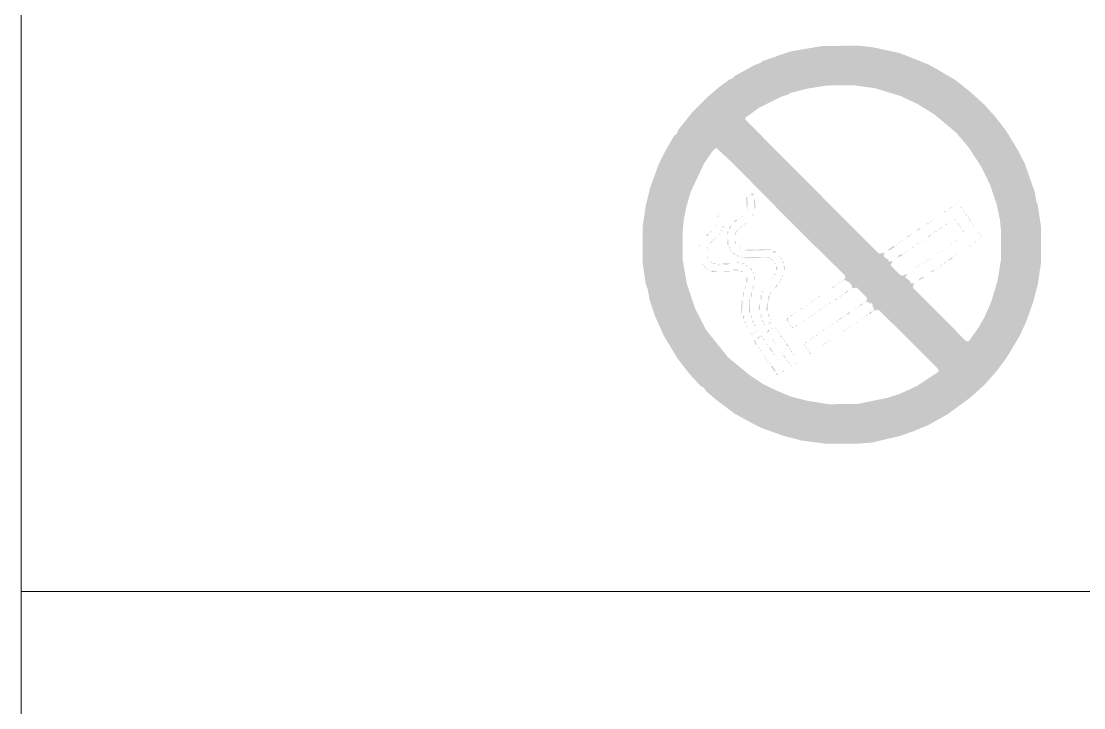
# Model space of a CAD drawing. Header units: metres. Extents: x -2 to 241, y -44 to 80.
# Drawn here: x 34 to 35.682, y 2.516 to 3.603 of the extents above; entities that cross this region are included whole.
import ezdxf

# ---------------------------------------------------------------- set-up
doc = ezdxf.new("R2010")
doc.units = ezdxf.units.M
doc.header["$LTSCALE"] = 0.1
doc.layers.add('LEGENDA', color=7, linetype='Continuous', lineweight=13)
doc.layers.add('SINAL_DEMAIS', color=30, linetype='Continuous', lineweight=25)

# ---------------------------------------------------------------- blocks, each defined once
blk = doc.blocks.new('PICTO_P-1')
at = {"true_color": 0xd42c14}
h = blk.add_hatch(color=7, dxfattribs=at)
h.dxf.hatch_style = 1
h.paths.add_polyline_path([(-0.0459, 0.448), (0.0369, 0.4486), (0.0685, 0.445), (0.1291, 0.4319), (0.1937, 0.4062), (0.2091, 0.3979), (0.256, 0.3702), (0.2885, 0.3442), (0.3202, 0.3154), (0.3445, 0.2885), (0.3691, 0.2569), (0.3955, 0.2134), (0.4118, 0.1818), (0.434, 0.1186), (0.4375, 0.0975), (0.4408, 0.0896), (0.4484, 0.0395), (0.4482, -0.0435), (0.4412, -0.0909), (0.4309, -0.1304), (0.4155, -0.1739), (0.4005, -0.2069), (0.3697, -0.2582), (0.3469, -0.2885), (0.32, -0.3188), (0.2885, -0.3472), (0.2373, -0.3847), (0.1937, -0.4091), (0.1607, -0.4228), (0.1304, -0.4336), (0.0672, -0.4485), (0.0343, -0.4513), (-0.0395, -0.4512), (-0.0922, -0.4442), (-0.1331, -0.4337), (-0.1818, -0.4164), (-0.2069, -0.4038), (-0.2442, -0.3834), (-0.2846, -0.3532), (-0.3093, -0.332), (-0.3136, -0.3249), (-0.3215, -0.3205), (-0.3451, -0.2951), (-0.3737, -0.2582), (-0.4045, -0.2067), (-0.4234, -0.1647), (-0.4353, -0.1304), (-0.4415, -0.0988), (-0.4452, -0.0909), (-0.452, -0.0435), (-0.4525, 0.0382), (-0.4449, 0.0883), (-0.4348, 0.1289), (-0.4155, 0.1818), (-0.3993, 0.2134), (-0.381, 0.2451), (-0.3755, 0.249), (-0.3718, 0.2582), (-0.3412, 0.2967), (-0.3083, 0.3302), (-0.2767, 0.3571), (-0.2556, 0.3723), (-0.249, 0.3747), (-0.2437, 0.3803), (-0.1999, 0.4045), (-0.1858, 0.4099), (-0.1818, 0.4135), (-0.1186, 0.4355)])
h.paths.add_polyline_path([(-0.2859, 0.2175), (-0.2949, 0.2095), (-0.3136, 0.1818), (-0.3433, 0.1186), (-0.3527, 0.087), (-0.3592, 0.0553), (-0.3621, 0.0264), (-0.3619, -0.0343), (-0.3523, -0.0896), (-0.3333, -0.1462), (-0.3092, -0.1937), (-0.2584, -0.2569), (-0.2083, -0.2978), (-0.1805, -0.3161), (-0.1515, -0.3304), (-0.1173, -0.3447), (-0.0804, -0.3542), (-0.0316, -0.3621), (0.0343, -0.3614), (0.1028, -0.3472), (0.1304, -0.3381), (0.1686, -0.3204), (0.2161, -0.289), (0.217, -0.2859), (0.2144, -0.2806), (0.083, -0.1501), (0.0777, -0.1483), (0.0693, -0.1515), (0.0713, -0.1449), (0.0683, -0.1423), (0.0672, -0.1344), (0.0619, -0.1339), (0.0553, -0.1295), (0.0504, -0.1318), (0.054, -0.1278), (0.0548, -0.1212), (0.0316, -0.0983), (0.0211, -0.1004), (0.0215, -0.0949), (0.0153, -0.087), (0.0031, -0.0804), (0.0058, -0.0764), (0.0053, -0.071), (-0.0992, 0.0316), (-0.2486, 0.1831)], flags=16)
h.paths.add_polyline_path([(-0.0369, 0.3585), (-0.0791, 0.3517), (-0.1186, 0.3416), (-0.1225, 0.3384), (-0.1383, 0.3334), (-0.1889, 0.3083), (-0.2199, 0.2859), (-0.2204, 0.2819), (0.0743, -0.0145), (0.083, -0.0217), (0.0949, -0.019), (0.0922, -0.0264), (0.0988, -0.0335), (0.1034, -0.0343), (0.1041, -0.0396), (0.113, -0.0382), (0.1082, -0.0474), (0.127, -0.0672), (0.1344, -0.0719), (0.1466, -0.0672), (0.1411, -0.0751), (0.1517, -0.083), (0.1542, -0.0886), (0.1625, -0.0883), (0.1586, -0.0949), (0.159, -0.0988), (0.2793, -0.2197), (0.2846, -0.2202), (0.3083, -0.1871), (0.3215, -0.1633), (0.3363, -0.1291), (0.3504, -0.0817), (0.3581, -0.0343), (0.3583, 0.029), (0.3554, 0.0553), (0.3483, 0.0896), (0.3331, 0.1344), (0.3132, 0.1752), (0.2847, 0.2187), (0.2569, 0.2516), (0.2069, 0.2937), (0.1686, 0.3171), (0.1304, 0.335), (0.0738, 0.3524), (0.025, 0.3592)], flags=16)
h.paths.add_polyline_path([(-0.2277, -0.0132), (-0.1647, -0.0116), (-0.1616, -0.0132), (-0.2121, -0.0148)])
h.paths.add_polyline_path([(-0.2301, -0.0303), (-0.1871, -0.0291), (-0.1822, -0.0303), (-0.2148, -0.032)])
h.paths.add_polyline_path([(-0.2281, -0.1238), (-0.2263, -0.1318), (-0.2279, -0.157), (-0.2295, -0.1528)])
h.paths.add_polyline_path([(-0.2109, -0.1238), (-0.2092, -0.1238), (-0.2095, -0.1572), (-0.2117, -0.1528)])
h.paths.add_polyline_path([(-0.2161, 0.108), (-0.2147, 0.0909), (-0.2161, 0.0749), (-0.2182, 0.1054)])
h.paths.add_polyline_path([(-0.1992, 0.1041), (-0.197, 0.087), (-0.1989, 0.0755), (-0.2005, 0.0988)])
h.paths.add_polyline_path([(-0.1703, -0.1318), (-0.1696, -0.1331), (-0.17, -0.153), (-0.1726, -0.1476)])
h.paths.add_polyline_path([(-0.2707, -0.0435), (-0.2569, -0.0432), (-0.2533, -0.0435), (-0.2609, -0.0466), (-0.2714, -0.0456)])
h.paths.add_polyline_path([(0.115, -0.004), (0.118, -0.0053), (0.1133, -0.0092), (0.1067, -0.0133), (0.1022, -0.0132)])
h.paths.add_polyline_path([(-0.1629, -0.2754), (-0.1591, -0.2754), (-0.1521, -0.2859), (-0.1528, -0.2893)])
h.paths.add_polyline_path([(-0.298, 0.0053), (-0.2825, 0.0171), (-0.2951, 0.0062), (-0.3017, -0.0025)])
h.paths.add_polyline_path([(-0.2703, -0.0632), (-0.2622, -0.0605), (-0.2526, -0.0619)])
h.paths.add_polyline_path([(-0.2391, -0.0567), (-0.2338, -0.0593), (-0.2486, -0.0593), (-0.2464, -0.0569)])
h.paths.add_polyline_path([(-0.1247, -0.166), (-0.1217, -0.166), (-0.1247, -0.1713), (-0.1199, -0.1804), (-0.1269, -0.1713)])
h.paths.add_polyline_path([(-0.1889, -0.1344), (-0.1869, -0.1423), (-0.1884, -0.1508), (-0.1898, -0.1449)])
h.paths.add_polyline_path([(-0.2598, 0.0119), (-0.2584, 0.0079), (-0.2582, -0.0039), (-0.2611, 0)])
h.paths.add_polyline_path([(0.1269, -0.025), (0.1375, -0.0224), (0.1304, -0.0282), (0.1259, -0.029)])
h.paths.add_polyline_path([(-0.1799, -0.0303), (-0.166, -0.0295), (-0.1641, -0.0316)])
h.paths.add_polyline_path([(-0.1856, -0.1146), (-0.1838, -0.1146), (-0.1833, -0.1186), (-0.1839, -0.1265), (-0.1858, -0.1273)])
h.paths.add_polyline_path([(0.1815, -0.0738), (0.1836, -0.0751), (0.171, -0.083), (0.1742, -0.0777)])
h.paths.add_polyline_path([(-0.2971, -0.0606), (-0.2938, -0.0603), (-0.2801, -0.0632), (-0.2964, -0.0634)])
h.paths.add_polyline_path([(-0.2176, -0.0738), (-0.2151, -0.0777), (-0.2161, -0.0887), (-0.2174, -0.0881)])
h.paths.add_polyline_path([(-0.1679, -0.1173), (-0.166, -0.1162), (-0.1657, -0.1225), (-0.1686, -0.1298)])
h.paths.add_polyline_path([(-0.2012, -0.2174), (-0.1989, -0.2173), (-0.1924, -0.2308), (-0.1976, -0.2251)])
h.paths.add_polyline_path([(0.2418, 0.0817), (0.2525, 0.087), (0.2383, 0.0777)])
h.paths.add_polyline_path([(-0.1681, -0.2306), (-0.1581, -0.2423), (-0.1581, -0.2447), (-0.1634, -0.2398)])
h.paths.add_polyline_path([(0.0098, -0.1054), (0.0134, -0.1054), (0.0081, -0.1107), (0.004, -0.1115)])
h.paths.add_polyline_path([(-0.2062, -0.108), (-0.2053, -0.1173), (-0.2069, -0.1208), (-0.2079, -0.112)])
h.paths.add_polyline_path([(-0.1331, -0.0487), (-0.1304, -0.052), (-0.1318, -0.061), (-0.1329, -0.058)])
h.paths.add_polyline_path([(-0.1505, -0.0514), (-0.1489, -0.051), (-0.1476, -0.0553), (-0.1502, -0.0624)])
h.paths.add_polyline_path([(-0.2374, 0.0329), (-0.2369, 0.0303), (-0.2406, 0.0264), (-0.2424, 0.0195), (-0.2436, 0.0237)])
h.paths.add_polyline_path([(-0.171, -0.1818), (-0.1617, -0.1752), (-0.1624, -0.1779)])
h.paths.add_polyline_path([(0.0443, -0.1344), (0.048, -0.1344), (0.0381, -0.141), (0.0387, -0.1383)])
h.paths.add_polyline_path([(-0.2253, -0.108), (-0.2234, -0.108), (-0.224, -0.1191), (-0.2254, -0.1186)])
h.paths.add_polyline_path([(-0.2569, 0.0382), (-0.2509, 0.0435), (-0.2556, 0.0334)])
h.paths.add_polyline_path([(0.0637, -0.1528), (0.068, -0.1528), (0.0615, -0.1581), (0.058, -0.1584)])
h.paths.add_polyline_path([(-0.2246, -0.1607), (-0.2221, -0.1634), (-0.224, -0.1695), (-0.2255, -0.1673)])
h.paths.add_polyline_path([(-0.0025, -0.166), (0.0012, -0.166), (-0.0092, -0.1722), (-0.0081, -0.17)])
h.paths.add_polyline_path([(-0.2093, 0.1133), (-0.2024, 0.1146), (-0.2016, 0.109)])
h.paths.add_polyline_path([(-0.241, 0.0553), (-0.2379, 0.054), (-0.2451, 0.0491), (-0.2453, 0.0514)])
h.paths.add_polyline_path([(-0.1584, -0.0158), (-0.1536, -0.0158), (-0.1495, -0.0198), (-0.1568, -0.0183)])
h.paths.add_polyline_path([(-0.1477, -0.0909), (-0.1456, -0.0909), (-0.1502, -0.0979), (-0.1536, -0.0988)])
h.paths.add_polyline_path([(-0.3046, 0.0237), (-0.3023, 0.0237), (-0.3055, 0.0184), (-0.3096, 0.0179)])
h.paths.add_polyline_path([(-0.1285, -0.224), (-0.1225, -0.2292), (-0.1225, -0.2332), (-0.1281, -0.2266)])
h.paths.add_polyline_path([(0.2467, -0.0303), (0.2499, -0.0303), (0.2429, -0.0356), (0.2391, -0.0356)])
h.paths.add_polyline_path([(-0.0192, -0.1265), (-0.01, -0.1212), (-0.0151, -0.1265)])
h.paths.add_polyline_path([(-0.1859, -0.1594), (-0.1845, -0.1589), (-0.1834, -0.1634), (-0.1845, -0.1678)])
h.paths.add_polyline_path([(-0.2504, -0.0171), (-0.2427, -0.0224), (-0.2424, -0.0241), (-0.2456, -0.0237)])
h.paths.add_polyline_path([(0.173, 0.0356), (0.1767, 0.0356), (0.1673, 0.0298), (0.1678, 0.0316)])
h.paths.add_polyline_path([(0.0146, -0.1542), (0.0184, -0.1542), (0.0119, -0.1595), (0.0086, -0.1594)])
h.paths.add_polyline_path([(-0.2213, -0.1033), (-0.22, -0.0936), (-0.219, -0.0975)])
h.paths.add_polyline_path([(-0.119, -0.1621), (-0.1104, -0.1581), (-0.1186, -0.1643)])
h.paths.add_polyline_path([(0.2552, 0.0079), (0.2588, 0.0079), (0.2486, 0.0026), (0.253, 0.0054)])
h.paths.add_polyline_path([(0.198, 0.0211), (0.2009, 0.0211), (0.1944, 0.0158), (0.1911, 0.0158)])
h.paths.add_polyline_path([(-0.0407, -0.224), (-0.0313, -0.22), (-0.0408, -0.2257)])
h.paths.add_polyline_path([(-0.2227, 0.0454), (-0.2138, 0.0487), (-0.2239, 0.0435)])
h.paths.add_polyline_path([(-0.1669, -0.1937), (-0.1648, -0.195), (-0.17, -0.2005), (-0.17, -0.1968)])
h.paths.add_polyline_path([(-0.1344, -0.2503), (-0.1291, -0.255), (-0.1291, -0.2578), (-0.134, -0.253)])
h.paths.add_polyline_path([(0.1499, 0.0198), (0.1537, 0.0198), (0.1449, 0.0145), (0.1449, 0.0158)])
h.paths.add_polyline_path([(0.2052, -0.058), (0.2081, -0.058), (0.2024, -0.0632), (0.1991, -0.0632)])
h.paths.add_polyline_path([(-0.0436, -0.1937), (-0.0405, -0.1937), (-0.0495, -0.1989), (-0.0457, -0.1963)])
h.paths.add_polyline_path([(-0.1903, -0.2095), (-0.1875, -0.2095), (-0.1884, -0.2119), (-0.1957, -0.2148)])
h.paths.add_polyline_path([(-0.203, -0.0949), (-0.2012, -0.0949), (-0.2029, -0.1033), (-0.2038, -0.0988)])
h.paths.add_polyline_path([(0.2321, 0.0751), (0.2358, 0.0751), (0.226, 0.0698), (0.2292, 0.072)])
h.paths.add_polyline_path([(-0.1676, -0.1568), (-0.1659, -0.1581), (-0.166, -0.1641), (-0.1679, -0.1634)])
h.paths.add_polyline_path([(-0.0885, -0.1726), (-0.0798, -0.1686), (-0.089, -0.1739)])
h.paths.add_polyline_path([(-0.0661, -0.1265), (-0.0582, -0.1225), (-0.0666, -0.1278)])
h.paths.add_polyline_path([(-0.2425, 0.0079), (-0.2411, 0.0058), (-0.2411, -0.0001), (-0.2434, 0.0026)])
h.paths.add_polyline_path([(-0.2944, -0.0435), (-0.2885, -0.0434), (-0.2862, -0.0448), (-0.2925, -0.0456)])
h.paths.add_polyline_path([(-0.0195, -0.0949), (-0.0163, -0.0949), (-0.0243, -0.1001), (-0.0241, -0.0988)])
h.paths.add_polyline_path([(-0.2603, 0.029), (-0.2585, 0.0277), (-0.2596, 0.0213), (-0.2611, 0.025)])
h.paths.add_polyline_path([(-0.2113, -0.0527), (-0.2055, -0.0569), (-0.2042, -0.0611), (-0.2055, -0.0602)])
h.paths.add_polyline_path([(-0.1999, -0.0725), (-0.1979, -0.0725), (-0.1989, -0.0851)])
h.paths.add_polyline_path([(-0.21, -0.1989), (-0.2069, -0.2033), (-0.2032, -0.2042), (-0.2041, -0.2055), (-0.2095, -0.2025)])
h.paths.add_polyline_path([(-0.0956, -0.1462), (-0.088, -0.1436), (-0.0962, -0.148)])
h.paths.add_polyline_path([(-0.3008, 0.0264), (-0.2946, 0.0316), (-0.2978, 0.0267)])
h.paths.add_polyline_path([(-0.1503, -0.2912), (-0.1459, -0.2951), (-0.1474, -0.2964), (-0.1503, -0.2951)])
h.paths.add_polyline_path([(-0.2279, -0.0435), (-0.2227, -0.0433), (-0.2214, -0.0448), (-0.2266, -0.0456)])
h.paths.add_polyline_path([(-0.1365, -0.0382), (-0.134, -0.0395), (-0.1344, -0.0448), (-0.1361, -0.0422)])
h.paths.add_polyline_path([(-0.1152, -0.1884), (-0.1133, -0.1875), (-0.1097, -0.1884), (-0.1133, -0.191)])
h.paths.add_polyline_path([(-0.231, -0.0606), (-0.2266, -0.0613), (-0.2256, -0.0632), (-0.2299, -0.0632)])
h.paths.add_polyline_path([(-0.2038, -0.1726), (-0.2016, -0.1728), (-0.2016, -0.1784), (-0.2034, -0.1765)])
h.paths.add_polyline_path([(-0.24, -0.0264), (-0.2358, -0.0254), (-0.234, -0.0277), (-0.2385, -0.0278)])
h.paths.add_polyline_path([(0.2344, 0.0461), (0.2376, 0.0461), (0.2332, 0.0427), (0.2323, 0.0435)])
h.paths.add_polyline_path([(-0.0567, -0.2043), (-0.0527, -0.2008), (-0.0516, -0.2016)])
h.paths.add_polyline_path([(-0.3071, -0.0092), (-0.3041, -0.0053), (-0.3057, -0.0107)])
h.paths.add_polyline_path([(-0.2072, -0.1607), (-0.2055, -0.1608), (-0.2055, -0.1668), (-0.2073, -0.166)])
h.paths.add_polyline_path([(-0.0247, -0.1818), (-0.0165, -0.1779), (-0.0251, -0.1831)])
h.paths.add_polyline_path([(0.1963, 0.0483), (0.1989, 0.0521), (0.2007, 0.0514)])
h.paths.add_polyline_path([(-0.1534, -0.0659), (-0.1518, -0.0685), (-0.1542, -0.0714), (-0.1542, -0.0672)])
h.paths.add_polyline_path([(-0.1818, -0.1713), (-0.1798, -0.1726), (-0.1792, -0.1768), (-0.1818, -0.1753)])
h.paths.add_polyline_path([(0.1337, 0.0079), (0.1408, 0.0119), (0.1331, 0.0066)])
h.paths.add_polyline_path([(-0.0753, -0.2451), (-0.0719, -0.2464), (-0.0734, -0.249), (-0.0751, -0.248)])
h.paths.add_polyline_path([(-0.2214, -0.1752), (-0.219, -0.1752), (-0.22, -0.1797), (-0.2213, -0.1788)])
h.paths.add_polyline_path([(-0.1107, -0.2734), (-0.108, -0.2695), (-0.1067, -0.2697)])
h.paths.add_polyline_path([(-0.1069, -0.1845), (-0.1041, -0.1834), (-0.1021, -0.1845), (-0.1054, -0.1864)])
h.paths.add_polyline_path([(-0.271, 0.0408), (-0.2687, 0.0408), (-0.2701, 0.0362), (-0.271, 0.0382)])
h.paths.add_polyline_path([(-0.2402, -0.0408), (-0.2345, -0.0399), (-0.2328, -0.0408), (-0.2372, -0.0422)])
h.paths.add_polyline_path([(-0.2003, -0.1818), (-0.1976, -0.1819), (-0.1976, -0.1857), (-0.1989, -0.1855)])
h.paths.add_polyline_path([(-0.1459, -0.2003), (-0.1436, -0.1999), (-0.1419, -0.2029), (-0.1446, -0.2029)])
h.paths.add_polyline_path([(0.2206, -0.0487), (0.224, -0.0457), (0.2258, -0.0461)])
h.paths.add_polyline_path([(-0.1798, -0.2121), (-0.1777, -0.2134), (-0.1779, -0.2173), (-0.1797, -0.2161)])
h.paths.add_polyline_path([(0.1963, -0.0345), (0.1989, -0.0309), (0.2003, -0.0316)])
h.paths.add_polyline_path([(0.2859, 0.0567), (0.2885, 0.0556), (0.2885, 0.0523), (0.286, 0.054)])
h.paths.add_polyline_path([(-0.1634, -0.1094), (-0.1615, -0.1094), (-0.1634, -0.1141), (-0.1645, -0.1133)])
h.paths.add_polyline_path([(-0.1398, -0.0777), (-0.1381, -0.0791), (-0.1397, -0.0825), (-0.141, -0.0817)])
h.paths.add_polyline_path([(-0.1363, -0.0698), (-0.1344, -0.0713), (-0.1357, -0.0745), (-0.137, -0.0725)])
h.paths.add_polyline_path([(-0.0839, -0.2213), (-0.0812, -0.2213), (-0.0817, -0.2236), (-0.0848, -0.224)])
h.paths.add_polyline_path([(-0.0306, -0.1331), (-0.0277, -0.1322), (-0.0266, -0.1331), (-0.0303, -0.1354)])
h.paths.add_polyline_path([(-0.3063, -0.0277), (-0.3043, -0.0284), (-0.3043, -0.0325), (-0.3064, -0.0303)])
h.paths.add_polyline_path([(0.2606, 0.0474), (0.2627, 0.0461), (0.2635, 0.0423), (0.2609, 0.0444)])
h.paths.add_polyline_path([(-0.2292, 0.0619), (-0.2246, 0.0646), (-0.2255, 0.0619)])
h.paths.add_polyline_path([(-0.2019, 0.0685), (-0.201, 0.0672), (-0.2029, 0.0625), (-0.2035, 0.0659)])
h.paths.add_polyline_path([(-0.1189, -0.1818), (-0.1168, -0.1831), (-0.1173, -0.1864), (-0.1186, -0.1855)])
h.paths.add_polyline_path([(0.1776, -0.0461), (0.1805, -0.0431), (0.1824, -0.0435)])
h.paths.add_polyline_path([(-0.0313, -0.2187), (-0.0269, -0.2161), (-0.0303, -0.2193)])
h.paths.add_polyline_path([(-0.2576, -0.0053), (-0.2556, -0.0063), (-0.2556, -0.0109), (-0.257, -0.0092)])
h.paths.add_polyline_path([(-0.1327, -0.2859), (-0.1327, -0.2885), (-0.1357, -0.2892), (-0.1351, -0.2872)])
h.paths.add_polyline_path([(-0.1403, -0.2069), (-0.1383, -0.2071), (-0.1383, -0.2105), (-0.141, -0.2096)])
h.paths.add_polyline_path([(0.0171, -0.1865), (0.0211, -0.1833), (0.0213, -0.1845)])
h.paths.add_polyline_path([(0.2712, 0.0316), (0.274, 0.0299), (0.274, 0.0264), (0.2725, 0.0277)])
h.paths.add_polyline_path([(-0.0013, -0.1158), (0, -0.1128), (0.0026, -0.1122)])
h.paths.add_polyline_path([(-0.1861, -0.2082), (-0.1834, -0.2069), (-0.1818, -0.2101)])
h.paths.add_polyline_path([(-0.1819, -0.1054), (-0.1799, -0.1054), (-0.1805, -0.1095), (-0.1818, -0.1089)])
h.paths.add_polyline_path([(0.278, 0.0685), (0.2807, 0.0672), (0.2806, 0.0641), (0.2784, 0.0659)])
h.paths.add_polyline_path([(-0.0652, -0.1568), (-0.0615, -0.1568), (-0.0655, -0.1581)])
h.paths.add_polyline_path([(0.0264, -0.1481), (0.0303, -0.1452), (0.031, -0.1462)])
h.paths.add_polyline_path([(-0.1634, -0.0329), (-0.1598, -0.0343), (-0.1594, -0.0367), (-0.1621, -0.0356)])
h.paths.add_polyline_path([(-0.087, -0.2298), (-0.0856, -0.226), (-0.0848, -0.2306)])
h.paths.add_polyline_path([(-0.2188, -0.0474), (-0.2161, -0.0476), (-0.2145, -0.0501), (-0.2174, -0.0498)])
h.paths.add_polyline_path([(0.1549, 0.0224), (0.1593, 0.0237), (0.1544, 0.0211)])
h.paths.add_polyline_path([(0.2345, -0.0399), (0.2389, -0.0369), (0.2373, -0.0395)])
h.paths.add_polyline_path([(0.0564, -0.1594), (0.0557, -0.1621), (0.0524, -0.1621), (0.054, -0.16)])
h.paths.add_polyline_path([(-0.2791, 0.0659), (-0.2747, 0.0672), (-0.28, 0.0646)])
h.paths.add_polyline_path([(-0.2829, -0.0461), (-0.2806, -0.0461), (-0.277, -0.0474), (-0.2806, -0.0482)])
h.paths.add_polyline_path([(-0.2148, 0.1084), (-0.2108, 0.1115), (-0.2103, 0.1107)])
h.paths.add_polyline_path([(0.2516, -0.0284), (0.2556, -0.0252), (0.2558, -0.0264)])
h.paths.add_polyline_path([(-0.314, -0.0501), (-0.3113, -0.0501), (-0.3101, -0.0527), (-0.3123, -0.0527)])
h.paths.add_polyline_path([(-0.1373, -0.2121), (-0.1349, -0.2121), (-0.1344, -0.2151), (-0.1361, -0.2148)])
h.paths.add_polyline_path([(0.3093, 0.0119), (0.3128, 0.0119), (0.3085, 0.0105)])
h.paths.add_polyline_path([(-0.2176, -0.1858), (-0.2154, -0.1858), (-0.2161, -0.1893), (-0.2174, -0.1878)])
h.paths.add_polyline_path([(0.2215, 0.0369), (0.224, 0.0376), (0.2254, 0.0369), (0.2213, 0.0343)])
h.paths.add_polyline_path([(-0.2984, -0.0395), (-0.2964, -0.0396), (-0.2953, -0.0422), (-0.2983, -0.0422)])
h.paths.add_polyline_path([(-0.0534, -0.1489), (-0.0501, -0.1477), (-0.0498, -0.1489), (-0.0527, -0.1509)])
h.paths.add_polyline_path([(-0.1569, -0.2477), (-0.1542, -0.2484), (-0.1542, -0.2508), (-0.1563, -0.2503)])
h.paths.add_polyline_path([(-0.1405, -0.0316), (-0.1382, -0.0316), (-0.1383, -0.0354), (-0.1397, -0.0343)])
h.paths.add_polyline_path([(-0.1746, -0.2569), (-0.1726, -0.2569), (-0.1726, -0.2608), (-0.1739, -0.2597)])
h.paths.add_polyline_path([(-0.1545, -0.0422), (-0.1521, -0.0435), (-0.1528, -0.0466), (-0.1543, -0.0448)])
h.paths.add_polyline_path([(0.0004, -0.1963), (0.0026, -0.1956), (0.004, -0.1963), (0.0013, -0.1984)])
h.paths.add_polyline_path([(0.0311, -0.1449), (0.0356, -0.1417), (0.0365, -0.1423)])
h.paths.add_polyline_path([(0.1845, 0.0416), (0.1884, 0.0442), (0.189, 0.0435)])
h.paths.add_polyline_path([(-0.0844, -0.141), (-0.0817, -0.1379), (-0.0813, -0.1397)])
h.paths.add_polyline_path([(-0.1585, -0.0751), (-0.1556, -0.0751), (-0.1581, -0.0772)])
h.paths.add_polyline_path([(0.0119, -0.1902), (0.0145, -0.1875), (0.0159, -0.1884)])
h.paths.add_polyline_path([(-0.0442, -0.112), (-0.0401, -0.1107), (-0.0448, -0.1133)])
h.paths.add_polyline_path([(-0.055, -0.1186), (-0.0527, -0.1178), (-0.0513, -0.1186), (-0.054, -0.1204)])
h.paths.add_polyline_path([(0.2149, 0.0316), (0.2187, 0.0336), (0.22, 0.0341), (0.2188, 0.0316)])
h.paths.add_polyline_path([(-0.0602, -0.2055), (-0.058, -0.205), (-0.0571, -0.2055), (-0.0593, -0.2082)])
h.paths.add_polyline_path([(0.0023, -0.1634), (0.0057, -0.1634), (0.002, -0.1647)])
h.paths.add_polyline_path([(-0.2545, -0.0119), (-0.2516, -0.0138), (-0.2516, -0.0166), (-0.253, -0.0156)])
h.paths.add_polyline_path([(0.2128, 0.0303), (0.2122, 0.0277), (0.2096, 0.0277), (0.21, 0.029)])
h.paths.add_polyline_path([(-0.1583, -0.2161), (-0.1559, -0.2161), (-0.1556, -0.2187), (-0.1581, -0.218)])
h.paths.add_polyline_path([(-0.0026, -0.0852), (0, -0.0823), (0.0011, -0.083)])
h.paths.add_polyline_path([(0.2986, 0.0053), (0.3017, 0.0061), (0.3022, 0.0053), (0.2991, 0.0033)])
h.paths.add_polyline_path([(0.1668, -0.0514), (0.1686, -0.0508), (0.1702, -0.0514), (0.1673, -0.0536)])
h.paths.add_polyline_path([(-0.195, -0.1984), (-0.1937, -0.1951), (-0.1921, -0.1963)])
h.paths.add_polyline_path([(-0.2294, 0.0408), (-0.2266, 0.0416), (-0.2256, 0.0408), (-0.2292, 0.0387)])
h.paths.add_polyline_path([(-0.1783, -0.1792), (-0.1765, -0.1799), (-0.1756, -0.1831), (-0.1779, -0.1822)])
h.paths.add_polyline_path([(-0.2003, -0.2023), (-0.1976, -0.1992), (-0.1969, -0.2003)])
h.paths.add_polyline_path([(-0.2886, 0.0422), (-0.2861, 0.0435), (-0.2885, 0.0396)])
h.paths.add_polyline_path([(-0.0069, -0.1173), (-0.004, -0.1167), (-0.0034, -0.1173), (-0.0066, -0.1193)])
h.paths.add_polyline_path([(0.1916, 0.0474), (0.195, 0.048), (0.1952, 0.0474), (0.191, 0.0452)])
h.paths.add_polyline_path([(0.2286, -0.0422), (0.2306, -0.0414), (0.2323, -0.0422), (0.2292, -0.0441)])
h.paths.add_polyline_path([(-0.2836, 0.0632), (-0.2806, 0.0641), (-0.2801, 0.0632), (-0.2833, 0.0612)])
h.paths.add_polyline_path([(-0.1266, -0.2622), (-0.1246, -0.2622), (-0.1252, -0.2656), (-0.1265, -0.2645)])
h.paths.add_polyline_path([(0.157, -0.0066), (0.1594, -0.0056), (0.1606, -0.0066), (0.1581, -0.0084)])
h.paths.add_polyline_path([(0.2161, -0.0519), (0.22, -0.0491), (0.2203, -0.0501)])
h.paths.add_polyline_path([(-0.1067, -0.2688), (-0.1028, -0.2663), (-0.1023, -0.2675)])
h.paths.add_polyline_path([(-0.0422, -0.143), (-0.0395, -0.1403), (-0.0382, -0.141)])
h.paths.add_polyline_path([(-0.1425, -0.0843), (-0.142, -0.087), (-0.1443, -0.0883), (-0.1439, -0.0856)])
h.paths.add_polyline_path([(-0.1235, -0.2675), (-0.1212, -0.2671), (-0.1208, -0.2701), (-0.1225, -0.2695)])
h.paths.add_polyline_path([(-0.1779, -0.2537), (-0.1765, -0.2513), (-0.1753, -0.2543)])
h.paths.add_polyline_path([(0.1726, -0.0493), (0.1752, -0.0468), (0.1766, -0.0474)])
h.paths.add_polyline_path([(-0.3228, -0.0013), (-0.3226, -0.0053), (-0.3241, -0.0058), (-0.3241, -0.0026)])
h.paths.add_polyline_path([(-0.108, -0.1565), (-0.1054, -0.1537), (-0.1052, -0.1555)])
h.paths.add_polyline_path([(-0.1127, -0.2477), (-0.1107, -0.2475), (-0.1107, -0.2509), (-0.112, -0.2503)])
h.paths.add_polyline_path([(0.1199, -0.0021), (0.1233, 0), (0.1234, -0.0013)])
h.paths.add_polyline_path([(-0.1166, -0.2411), (-0.1146, -0.2416), (-0.1146, -0.2446), (-0.1164, -0.2437)])
h.paths.add_polyline_path([(0.1397, -0.0202), (0.1423, -0.0176), (0.1435, -0.0184)])
h.paths.add_polyline_path([(0.3062, 0.0264), (0.3083, 0.0257), (0.3083, 0.0233), (0.3066, 0.0237)])
h.paths.add_polyline_path([(-0.0474, -0.1469), (-0.0448, -0.1439), (-0.0442, -0.1449)])
h.paths.add_polyline_path([(-0.0109, -0.1726), (-0.0116, -0.1752), (-0.014, -0.1752), (-0.0133, -0.1739)])
h.paths.add_polyline_path([(0.1845, -0.0417), (0.1871, -0.0391), (0.1875, -0.0408)])
h.paths.add_polyline_path([(0.2744, 0.0738), (0.2767, 0.0728), (0.2767, 0.0696), (0.2754, 0.0709)])
h.paths.add_polyline_path([(-0.1325, -0.2174), (-0.1304, -0.2183), (-0.1304, -0.2202), (-0.1326, -0.22)])
h.paths.add_polyline_path([(-0.0797, -0.2398), (-0.0777, -0.2392), (-0.0766, -0.2411), (-0.0777, -0.2423)])
h.paths.add_polyline_path([(0.2582, -0.0241), (0.2596, -0.0217), (0.2614, -0.0224)])
h.paths.add_polyline_path([(0.264, 0.0422), (0.2661, 0.0409), (0.2668, 0.0382), (0.2648, 0.0391)])
h.paths.add_polyline_path([(0.2665, 0.0843), (0.2688, 0.0844), (0.2689, 0.0817), (0.2675, 0.082)])
h.paths.add_polyline_path([(0.1449, -0.0165), (0.1476, -0.014), (0.1489, -0.0145)])
h.paths.add_polyline_path([(-0.3048, -0.058), (-0.303, -0.0572), (-0.3012, -0.0593), (-0.303, -0.0596)])
h.paths.add_polyline_path([(0.2042, 0.0231), (0.2055, 0.0258), (0.2071, 0.025)])
h.paths.add_polyline_path([(-0.1909, -0.2332), (-0.1883, -0.2332), (-0.1884, -0.2363), (-0.1897, -0.2358)])
h.paths.add_polyline_path([(0.1692, 0.0013), (0.1713, 0.002), (0.1728, 0.0013), (0.17, -0.0004)])
h.paths.add_polyline_path([(0.2556, 0.0888), (0.2569, 0.0914), (0.2584, 0.0909)])
h.paths.add_polyline_path([(-0.0132, -0.0931), (-0.0119, -0.0903), (-0.0105, -0.0909)])
h.paths.add_polyline_path([(0.1915, -0.0356), (0.1937, -0.0352), (0.1948, -0.0356), (0.1924, -0.0376)])
h.paths.add_polyline_path([(-0.1665, -0.2688), (-0.1647, -0.2691), (-0.1647, -0.2725), (-0.1661, -0.2714)])
h.paths.add_polyline_path([(-0.2744, 0.0316), (-0.2724, 0.0316), (-0.2727, 0.029), (-0.2744, 0.029)])
h.paths.add_polyline_path([(0.287, -0.0026), (0.2899, -0.0019), (0.2904, -0.0026), (0.2872, -0.0044)])
h.paths.add_polyline_path([(-0.2702, 0.0646), (-0.2687, 0.0646), (-0.2688, 0.0609), (-0.2701, 0.0612)])
h.paths.add_polyline_path([(-0.2781, 0.025), (-0.2763, 0.0237), (-0.278, 0.0217), (-0.2788, 0.0224)])
h.paths.add_polyline_path([(-0.1173, -0.2763), (-0.1173, -0.2735), (-0.1149, -0.2754)])
h.paths.add_polyline_path([(-0.2343, 0.0369), (-0.2319, 0.0376), (-0.2316, 0.0369), (-0.2345, 0.0344)])
h.paths.add_polyline_path([(0.1265, 0.004), (0.1291, 0.0045), (0.1302, 0.004), (0.1278, 0.0023)])
h.paths.add_polyline_path([(0.2514, 0.0567), (0.2543, 0.0568), (0.2544, 0.0553), (0.2516, 0.0549)])
h.paths.add_polyline_path([(0.1805, 0.0075), (0.1831, 0.01), (0.1842, 0.0092)])
h.paths.add_polyline_path([(-0.0371, -0.1383), (-0.0333, -0.137), (-0.0375, -0.1397)])
h.paths.add_polyline_path([(-0.1621, -0.0817), (-0.1596, -0.0791), (-0.1607, -0.0819)])
h.paths.add_polyline_path([(0.2714, 0.076), (0.2727, 0.0782), (0.274, 0.075)])
h.paths.add_polyline_path([(-0.0079, -0.087), (-0.0053, -0.0864), (-0.0045, -0.087), (-0.0066, -0.0887)])
h.paths.add_polyline_path([(-0.1766, -0.0975), (-0.1759, -0.1001), (-0.1779, -0.1009), (-0.1781, -0.0988)])
h.paths.add_polyline_path([(0.1212, -0.0321), (0.1238, -0.0298), (0.1252, -0.0303)])
h.paths.add_polyline_path([(-0.1634, -0.1707), (-0.162, -0.1686), (-0.1621, -0.1724)])
h.paths.add_polyline_path([(-0.0837, -0.2332), (-0.0817, -0.2327), (-0.0817, -0.2357), (-0.083, -0.2351)])
h.paths.add_polyline_path([(0.2121, -0.0559), (0.2134, -0.053), (0.2145, -0.054)])
h.paths.add_polyline_path([(-0.2038, -0.0619), (-0.2016, -0.063), (-0.2016, -0.0657), (-0.2029, -0.0649)])
h.paths.add_polyline_path([(-0.1206, -0.2358), (-0.1186, -0.2358), (-0.1186, -0.2387), (-0.1199, -0.2379)])
h.paths.add_polyline_path([(0.2569, 0.0507), (0.2582, 0.0525), (0.2593, 0.0501)])
h.paths.add_polyline_path([(-0.1607, -0.1911), (-0.1581, -0.189), (-0.1579, -0.191)])
h.paths.add_polyline_path([(-0.0721, -0.2134), (-0.0698, -0.2131), (-0.0693, -0.2134), (-0.0711, -0.2154)])
h.paths.add_polyline_path([(-0.172, -0.2253), (-0.1703, -0.2253), (-0.17, -0.228), (-0.1713, -0.2279)])
h.paths.add_polyline_path([(-0.0382, -0.1916), (-0.0351, -0.1897), (-0.0352, -0.191)])
h.paths.add_polyline_path([(-0.1592, -0.0369), (-0.1568, -0.0376), (-0.1568, -0.0401), (-0.1581, -0.0392)])
h.paths.add_polyline_path([(-0.0316, -0.1874), (-0.0303, -0.1853), (-0.0285, -0.1858)])
h.paths.add_polyline_path([(0.0303, -0.1783), (0.0316, -0.1757), (0.0329, -0.1765)])
h.paths.add_polyline_path([(-0.1521, -0.1884), (-0.1502, -0.1888), (-0.1502, -0.1918), (-0.1515, -0.1906)])
h.paths.add_polyline_path([(0.2941, 0.0435), (0.2964, 0.0438), (0.2964, 0.0415), (0.2951, 0.0417)])
h.paths.add_polyline_path([(0.2826, 0.0619), (0.2846, 0.061), (0.2846, 0.0585), (0.2831, 0.0593)])
h.paths.add_polyline_path([(-0.072, -0.1304), (-0.0698, -0.1294), (-0.0691, -0.1304), (-0.0711, -0.1321)])
h.paths.add_polyline_path([(0.22, -0.0176), (0.2227, -0.0156), (0.2227, -0.0171)])
h.paths.add_polyline_path([(0.0474, -0.1662), (0.0487, -0.164), (0.0503, -0.1647)])
h.paths.add_polyline_path([(-0.3083, -0.0556), (-0.3096, -0.0533), (-0.3062, -0.0553)])
h.paths.add_polyline_path([(-0.3017, -0.0366), (-0.3017, -0.0336), (-0.3004, -0.0367)])
h.paths.add_polyline_path([(-0.0712, -0.1607), (-0.0698, -0.1601), (-0.068, -0.1607), (-0.0698, -0.1623)])
h.paths.add_polyline_path([(-0.2349, -0.0079), (-0.2332, -0.0075), (-0.2317, -0.0092), (-0.2332, -0.0098)])
h.paths.add_polyline_path([(0.2135, 0.0619), (0.217, 0.0632), (0.217, 0.0619)])
h.paths.add_polyline_path([(-0.3176, -0.0448), (-0.3159, -0.0448), (-0.3149, -0.0478), (-0.3162, -0.0477)])
h.paths.add_polyline_path([(0.2437, 0), (0.2464, 0.0007), (0.2468, 0), (0.2451, -0.0015)])
h.paths.add_polyline_path([(-0.1381, -0.2464), (-0.137, -0.244), (-0.1364, -0.2464)])
h.paths.add_polyline_path([(-0.1438, -0.0264), (-0.1423, -0.0262), (-0.1414, -0.029), (-0.1427, -0.029)])
h.paths.add_polyline_path([(-0.046, -0.2279), (-0.0435, -0.2275), (-0.043, -0.2279), (-0.0448, -0.2295)])
h.paths.add_polyline_path([(0.268, 0.0356), (0.2701, 0.0344), (0.2701, 0.0321), (0.2688, 0.0332)])
h.paths.add_polyline_path([(-0.1541, -0.2227), (-0.1523, -0.2213), (-0.1528, -0.224)])
h.paths.add_polyline_path([(0.2134, -0.0215), (0.2148, -0.0195), (0.2167, -0.0198)])
h.paths.add_polyline_path([(-0.0671, -0.2095), (-0.0652, -0.2095), (-0.0649, -0.2108), (-0.0672, -0.2116)])
h.paths.add_polyline_path([(-0.0777, -0.166), (-0.0745, -0.1647), (-0.0747, -0.166)])
h.paths.add_polyline_path([(-0.1869, -0.2398), (-0.1846, -0.2398), (-0.1845, -0.2417), (-0.1858, -0.2417)])
h.paths.add_polyline_path([(-0.0316, -0.1043), (-0.0295, -0.1028), (-0.029, -0.1044)])
h.paths.add_polyline_path([(-0.2345, 0.058), (-0.2317, 0.0593), (-0.2332, 0.057)])
h.paths.add_polyline_path([(0.0065, -0.1924), (0.0079, -0.1917), (0.0094, -0.1924), (0.0079, -0.1938)])
h.paths.add_polyline_path([(-0.1478, -0.195), (-0.1462, -0.1956), (-0.1462, -0.1987), (-0.1476, -0.1972)])
h.paths.add_polyline_path([(0.0413, -0.17), (0.0435, -0.1683), (0.0437, -0.17)])
h.paths.add_polyline_path([(0.2905, 0.0501), (0.2925, 0.0501), (0.2925, 0.0478), (0.2912, 0.0483)])
h.paths.add_polyline_path([(-0.1703, -0.2635), (-0.1686, -0.2639), (-0.1683, -0.2661), (-0.17, -0.2652)])
h.paths.add_polyline_path([(0.3101, 0.0211), (0.3117, 0.0211), (0.3123, 0.0192), (0.3109, 0.0193)])
h.paths.add_polyline_path([(-0.148, -0.2609), (-0.1462, -0.261), (-0.1462, -0.2629), (-0.1476, -0.2627)])

msp = doc.modelspace()

# ---------------------------------------------------------------- linework, layer by layer
at = {"layer": 'LEGENDA'}
for p, q in [((34, 5.3), (34, -2.8)), ((34, 2.7), (50, 2.7))]:
    msp.add_line(p, q, dxfattribs=at)

# ---------------------------------------------------------------- block references
at = {"layer": 'SINAL_DEMAIS', "xscale": 0.7000000000000001, "yscale": 0.7000000000000001, "zscale": 0.7000000000000001}
msp.add_blockref('PICTO_P-1', (35.3, 3.25), dxfattribs=at)

doc.saveas('drawing.dxf')
